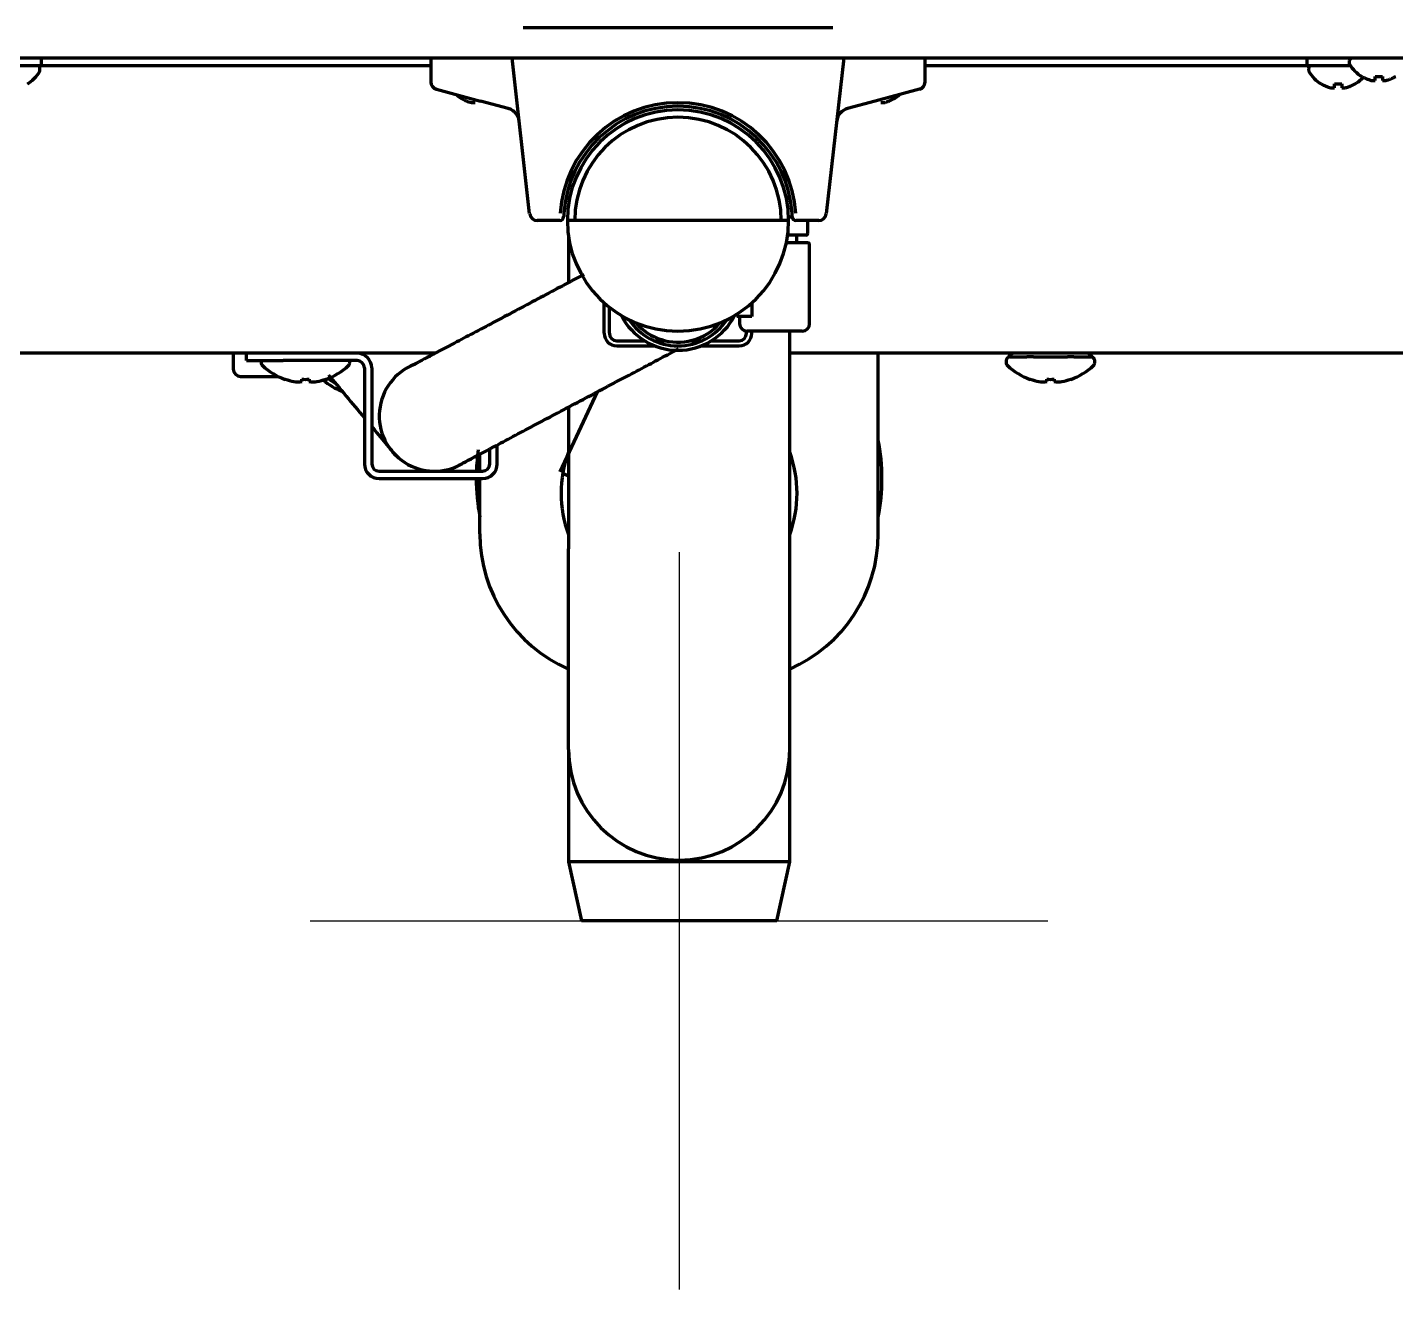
# Model space of a CAD drawing. Header units: inches. Extents: x -2405 to 7588, y 441 to 5654.
# Drawn here: x 2501.6 to 2687.1, y 2268.1 to 2439.3 of the extents above; entities that cross this region are included whole.
import ezdxf

# ---------------------------------------------------------------- set-up
doc = ezdxf.new("R2010")
doc.units = ezdxf.units.IN

# ---------------------------------------------------------------- blocks, each defined once
blk = doc.blocks.new('A$C0B5A562A')
at = {"color": 6}
for p, q in [((0, 50), (0, -50)), ((-50, 0), (50, 0))]:
    blk.add_line(p, q, dxfattribs=at)

msp = doc.modelspace()

# ---------------------------------------------------------------- linework, layer by layer
at = {"linetype": 'Continuous', "lineweight": 70}
for p, q in [((2568.77, 2439.33), (2610.78, 2439.33)), ((2957.18, 2435.13), (2222.38, 2435.13)), ((2503.48, 2434.13), (2498.6, 2434.13)), ((2503.48, 2434.13), (2503.48, 2435.13)), ((2504.48, 2434.13), (2503.48, 2434.13)), ((2546.45, 2434.13), (2504.48, 2434.13)), ((2547.86, 2434.13), (2546.45, 2434.13)), ((2548.69, 2434.13), (2547.86, 2434.13)), ((2550.1, 2434.13), (2548.69, 2434.13)), ((2556.28, 2434.13), (2550.1, 2434.13)), ((2556.28, 2435.13), (2556.28, 2431.9)), ((2569.67, 2414.02), (2567.28, 2435.13)), ((2612.28, 2435.13), (2609.88, 2414.02)), ((2628.45, 2434.13), (2623.27, 2434.13)), ((2623.28, 2431.9), (2623.28, 2435.13)), ((2629.86, 2434.13), (2628.45, 2434.13)), ((2630.69, 2434.13), (2629.86, 2434.13)), ((2632.1, 2434.13), (2630.69, 2434.13)), ((2674.08, 2434.13), (2632.1, 2434.13)), ((2675.08, 2434.13), (2674.08, 2434.13)), ((2675.08, 2434.13), (2675.08, 2435.13)), ((2680.95, 2434.13), (2675.08, 2434.13)), ((2680.78, 2434.73), (2680.78, 2434.53)), ((2503.28, 2433.53), (2503.28, 2433.73)), ((2675.28, 2433.73), (2675.28, 2433.53)), ((2682.48, 2432.65), (2682.48, 2432.68)), ((2687.08, 2432.68), (2687.08, 2432.65)), ((2557.02, 2430.93), (2563.02, 2429.32)), ((2622.53, 2430.93), (2616.53, 2429.32)), ((2676.98, 2431.65), (2676.98, 2431.68)), ((2681.58, 2431.68), (2681.58, 2431.65)), ((2560.48, 2429.65), (2560.48, 2429.68)), ((2566.77, 2428.31), (2563.02, 2429.32)), ((2616.53, 2429.32), (2612.78, 2428.31)), ((2619.08, 2429.68), (2619.08, 2429.65)), ((2567.38, 2428.03), (2567.46, 2427.98)), ((2567.41, 2428.02), (2567.46, 2427.98)), ((2567.47, 2427.98), (2567.44, 2428)), ((2604.77, 2413.63), (2605.32, 2413.63)), ((2572.67, 2413.13), (2570.67, 2413.13)), ((2573.78, 2413.13), (2572.67, 2413.13)), ((2604.78, 2413.13), (2574.78, 2413.13)), ((2589.78, 2413.13), (2589.77, 2413.13)), ((2589.78, 2413.13), (2589.78, 2413.13)), ((2606.88, 2413.13), (2605.77, 2413.13)), ((2608.88, 2413.13), (2606.88, 2413.13)), ((2607.38, 2411.38), (2607.38, 2413.13)), ((2574.93, 2411.01), (2574.93, 2404.69)), ((2604.47, 2410.13), (2607.38, 2410.13)), ((2607.13, 2411.13), (2604.64, 2411.13)), ((2605.88, 2410.13), (2605.88, 2411.13)), ((2607.63, 2399.13), (2607.63, 2409.88)), ((2579.78, 2397.83), (2579.78, 2401.95)), ((2580.48, 2397.83), (2580.48, 2401.36)), ((2597.78, 2400.13), (2597.78, 2400.44)), ((2599.78, 2401.95), (2599.78, 2400.13)), ((2599.78, 2400.13), (2597.78, 2400.13)), ((2598.13, 2400.13), (2598.13, 2399.13)), ((2581.48, 2396.83), (2585.23, 2396.83)), ((2586.5, 2396.83), (2588.05, 2396.83)), ((2591.5, 2396.83), (2593.05, 2396.83)), ((2594.32, 2396.83), (2598.08, 2396.83)), ((2599.08, 2397.83), (2599.08, 2398.13)), ((2606.63, 2398.13), (2599.13, 2398.13)), ((2599.78, 2397.83), (2599.78, 2398.13)), ((2604.93, 2368.61), (2604.93, 2398.13)), ((2556.9, 2395.13), (2261.28, 2395.13)), ((2529.48, 2395.13), (2529.48, 2392.99)), ((2531.27, 2394.13), (2531.27, 2395.13)), ((2581.48, 2396.13), (2586.62, 2396.13)), ((2592.93, 2396.13), (2598.08, 2396.13)), ((2918.27, 2395.13), (2604.92, 2395.13)), ((2616.93, 2370.63), (2616.93, 2395.13)), ((2635.18, 2395.13), (2634.61, 2394.63)), ((2645.94, 2394.63), (2645.37, 2395.13)), ((2531.27, 2394.13), (2536.27, 2394.13)), ((2533.28, 2394.13), (2533.28, 2393.84)), ((2546.27, 2394.13), (2536.27, 2394.13)), ((2545.28, 2393.84), (2545.28, 2394.13)), ((2547.27, 2393.13), (2547.27, 2380.13)), ((2548.27, 2393.13), (2548.27, 2380.13)), ((2634.28, 2394.13), (2634.28, 2393.84)), ((2634.61, 2394.63), (2634.71, 2394.63)), ((2634.8, 2394.63), (2634.71, 2394.63)), ((2634.8, 2394.63), (2637.09, 2394.63)), ((2637.18, 2394.63), (2637.09, 2394.63)), ((2637.8, 2394.63), (2637.18, 2394.63)), ((2637.98, 2394.63), (2637.8, 2394.63)), ((2637.98, 2394.63), (2642.57, 2394.63)), ((2642.75, 2394.63), (2642.57, 2394.63)), ((2643.37, 2394.63), (2642.75, 2394.63)), ((2643.46, 2394.63), (2643.37, 2394.63)), ((2643.46, 2394.63), (2645.75, 2394.63)), ((2645.84, 2394.63), (2645.75, 2394.63)), ((2645.94, 2394.63), (2645.84, 2394.63)), ((2646.28, 2393.84), (2646.28, 2394.13)), ((2530.48, 2391.99), (2535.55, 2391.99)), ((2536.53, 2391.6), (2536.53, 2391.59)), ((2538.78, 2391.29), (2538.78, 2391.6)), ((2539.78, 2391.6), (2539.78, 2391.29)), ((2542.03, 2391.6), (2542.03, 2391.59)), ((2637.53, 2391.6), (2637.53, 2391.59)), ((2639.78, 2391.29), (2639.78, 2391.6)), ((2640.78, 2391.6), (2640.78, 2391.29)), ((2643.03, 2391.6), (2643.03, 2391.59)), ((2573.79, 2379.03), (2578.87, 2389.91)), ((2574.93, 2387.82), (2574.93, 2368.61)), ((2564.27, 2380.13), (2564.27, 2382.17)), ((2565.27, 2380.13), (2565.27, 2382.7)), ((2562.93, 2379.13), (2562.93, 2381.45)), ((2549.27, 2379.13), (2563.27, 2379.13)), ((2549.27, 2378.13), (2563.27, 2378.13)), ((2562.93, 2370.63), (2562.93, 2378.13)), ((2574.16, 2378.86), (2574.92, 2378.5)), ((2574.93, 2341.37), (2574.93, 2368.61)), ((2604.93, 2341.37), (2604.93, 2368.61)), ((2574.93, 2341.37), (2574.93, 2326.13)), ((2604.93, 2326.13), (2604.93, 2341.37)), ((2574.93, 2326.13), (2576.68, 2318.13)), ((2604.93, 2326.13), (2574.93, 2326.13)), ((2603.18, 2318.13), (2604.93, 2326.13)), ((2603.18, 2318.13), (2576.68, 2318.13))]:
    msp.add_line(p, q, dxfattribs=at)
msp.add_circle((2589.78, 2435.13), 0.0025, dxfattribs=at)
for centre, radius, start, end in [((2502.88, 2433.73), 0.4, 0, 90), ((2675.68, 2433.73), 0.4, 90, 180), ((2681.18, 2434.73), 0.4, 90, 180), ((2681.18, 2434.53), 0.4, 180, 210.3012), ((2684.97, 2436.75), 4.8, 210.3012, 238.6273), ((2499.08, 2435.75), 4.8, 301.3727, 329.6988), ((2502.88, 2433.53), 0.4, 329.6988, 0), ((2675.68, 2433.53), 0.4, 180, 210.3012), ((2679.47, 2435.75), 4.8, 210.3012, 238.6273), ((2679.08, 2435.75), 4.8, 301.3727, 318.6379), ((2557.28, 2431.9), 1, 180.4681, 255), ((2562.97, 2433.75), 4.8, 227.6779, 238.6273), ((2616.58, 2433.75), 4.8, 301.3727, 312.3221), ((2622.28, 2431.9), 1, 285, 359.332), ((2566.26, 2426.38), 2, 6.4831, 75), ((2589.78, 2413.11), 16, 3.5203, 176.4797), ((2589.78, 2413.13), 15.5, 3.5203, 176.4797), ((2613.29, 2426.38), 2, 105, 173.5169), ((2589.78, 2413.13), 15, 0, 180), ((2589.78, 2413.13), 14, 0, 180), ((2570.67, 2414.13), 1, 186.4831, 270), ((2573.78, 2413.63), 0.5, 270, 358.2092), ((2605.77, 2413.63), 0.5, 181.7908, 270), ((2608.88, 2414.13), 1, 270, 353.5169), ((2589.78, 2413.13), 15, 180, 0), ((2607.13, 2411.38), 0.25, 270, 0), ((2607.38, 2409.88), 0.25, 0, 90), ((2589.78, 2404.13), 8.6, 206.9044, 333.0956), ((2589.78, 2404.13), 8, 213.75, 326.25), ((2599.13, 2399.13), 1, 180, 270), ((2606.63, 2399.13), 1, 270, 0), ((2581.48, 2397.83), 1.7, 180, 270), ((2581.48, 2397.83), 1, 180, 270), ((2598.08, 2397.83), 1, 270, 0), ((2598.08, 2397.83), 1.7, 270, 0), ((2546.27, 2393.13), 2, 0, 90), ((2530.48, 2392.99), 1, 180, 270), ((2533.78, 2393.84), 0.5, 180, 226.2253), ((2539.28, 2399.58), 8.45, 226.2253, 251.0075), ((2539.28, 2399.58), 8.45, 288.9925, 313.7747), ((2544.78, 2393.84), 0.5, 313.7747, 0), ((2546.27, 2393.13), 1, 0, 90), ((2556.78, 2386.63), 7.5, 111.6281, 300.1219), ((2634.78, 2394.13), 0.5, 90, 180), ((2634.78, 2393.84), 0.5, 180, 226.2253), ((2640.28, 2399.58), 8.45, 226.2253, 251.0075), ((2640.28, 2399.58), 8.45, 288.9925, 313.7747), ((2645.78, 2394.13), 0.5, 0, 90), ((2645.78, 2393.84), 0.5, 313.7747, 0), ((2539.28, 2399.58), 8.44, 250.9729, 259.3378), ((2539.28, 2399.58), 7.99, 266.4122, 273.5878), ((2539.28, 2399.58), 8.44, 280.6622, 289.0271), ((2547.33, 2397.99), 8.6, 229.0387, 248.6025), ((2547.33, 2397.99), 8, 231.6769, 239.85), ((2640.28, 2399.58), 8.44, 250.9729, 259.3378), ((2640.28, 2399.58), 7.99, 266.4122, 273.5878), ((2640.28, 2399.58), 8.44, 280.6622, 289.0271), ((2589.93, 2378.13), 27.5, 171.8381, 177.9187), ((2589.93, 2378.13), 27.5, 349.0537, 10.9406), ((2549.27, 2380.13), 2, 180, 270), ((2549.27, 2380.13), 1, 180, 270), ((2563.27, 2380.13), 1, 270, 0), ((2563.27, 2380.13), 2, 270, 0), ((2589.93, 2376.13), 16, 159.6378, 200.3673), ((2589.93, 2376.13), 16, 339.6327, 20.3622), ((2589.93, 2378.13), 27.5, 180, 190.9462), ((2582.93, 2370.63), 20, 180, 246.4214), ((2596.93, 2370.63), 20, 293.5786, 0), ((2589.93, 2341.37), 15, 180, 0)]:
    msp.add_arc(centre, radius, start, end, dxfattribs=at)
for centre, major_axis, ratio, start_param, end_param in [((2589.78, 2404.13), (1.92, -7.25), 1, 5.160479, 6.283185), ((2589.78, 2404.13), (1.92, -7.25), 1, 0, 0.603697), ((2538.24, 2399.58), (0, -8.32), 0.707107, 6.192956, 6.373415), ((2540.31, 2399.58), (0, 8.32), 0.707107, 3.051363, 3.231822), ((2639.24, 2399.58), (0, -8.32), 0.707107, 6.192956, 6.373415), ((2641.31, 2399.58), (0, 8.32), 0.707107, 3.051363, 3.231822)]:
    msp.add_ellipse(centre, major_axis=major_axis, ratio=ratio, start_param=start_param, end_param=end_param, dxfattribs=at)
for points, knots in [([(2682.48, 2432.68), (2682.68, 2432.56), (2682.89, 2432.45), (2683.21, 2432.31), (2683.32, 2432.27), (2683.55, 2432.2), (2683.66, 2432.16), (2683.78, 2432.13)], [0, 0, 0, 0, 0.5, 0.5, 0.75, 0.75, 1, 1, 1, 1]), ([(2685.28, 2432.68), (2685.28, 2432.56), (2685.28, 2432.45), (2685.28, 2432.31), (2685.28, 2432.27), (2685.28, 2432.2), (2685.28, 2432.16), (2685.28, 2432.13)], [0, 0, 0, 0, 0.5, 0.5, 0.75, 0.75, 1, 1, 1, 1]), ([(2676.98, 2431.68), (2677.18, 2431.56), (2677.39, 2431.45), (2677.71, 2431.31), (2677.82, 2431.27), (2678.05, 2431.2), (2678.16, 2431.16), (2678.28, 2431.13)], [0, 0, 0, 0, 0.5, 0.5, 0.75, 0.75, 1, 1, 1, 1]), ([(2679.78, 2431.68), (2679.78, 2431.56), (2679.78, 2431.45), (2679.78, 2431.31), (2679.78, 2431.27), (2679.78, 2431.2), (2679.78, 2431.16), (2679.78, 2431.13)], [0, 0, 0, 0, 0.5, 0.5, 0.75, 0.75, 1, 1, 1, 1]), ([(2560.48, 2429.68), (2560.68, 2429.56), (2560.89, 2429.45), (2561.21, 2429.31), (2561.32, 2429.27), (2561.55, 2429.2), (2561.66, 2429.16), (2561.78, 2429.13)], [0, 0, 0, 0, 0.5, 0.5, 0.75, 0.75, 1, 1, 1, 1]), ([(2567.14, 2428.18), (2567.12, 2428.19), (2567.1, 2428.2), (2567.04, 2428.23), (2566.99, 2428.24), (2566.89, 2428.28), (2566.83, 2428.3), (2566.77, 2428.31)], [0, 0, 0, 0, 0.190611, 0.190611, 0.595306, 0.595306, 1, 1, 1, 1]), ([(2574.3, 2414.08), (2574.3, 2414.05), (2574.3, 2414.02), (2574.3, 2413.97), (2574.3, 2413.96), (2574.3, 2413.93), (2574.29, 2413.9), (2574.29, 2413.87), (2574.29, 2413.84), (2574.29, 2413.83), (2574.29, 2413.79), (2574.29, 2413.77), (2574.29, 2413.72), (2574.29, 2413.71), (2574.28, 2413.68), (2574.28, 2413.67), (2574.28, 2413.66), (2574.28, 2413.65), (2574.28, 2413.64), (2574.28, 2413.63), (2574.28, 2413.62), (2574.28, 2413.61), (2574.28, 2413.61)], [0, 0, 0, 0, 0.125713, 0.125713, 0.188569, 0.188569, 0.251425, 0.314281, 0.314281, 0.377138, 0.377138, 0.50285, 0.50285, 0.628563, 0.628563, 0.691419, 0.691419, 0.754275, 0.754275, 0.879988, 0.879988, 1, 1, 1, 1]), ([(2605.27, 2413.61), (2605.27, 2413.61), (2605.27, 2413.62), (2605.27, 2413.62), (2605.27, 2413.63), (2605.27, 2413.64), (2605.27, 2413.65), (2605.27, 2413.66), (2605.27, 2413.67), (2605.27, 2413.68), (2605.26, 2413.71), (2605.26, 2413.72), (2605.26, 2413.77), (2605.26, 2413.79), (2605.26, 2413.83), (2605.26, 2413.84), (2605.26, 2413.87), (2605.26, 2413.88), (2605.25, 2413.93), (2605.25, 2413.96), (2605.25, 2414), (2605.25, 2414.02), (2605.25, 2414.05), (2605.25, 2414.06), (2605.25, 2414.08)], [0, 0, 0, 0, 0.116053, 0.116053, 0.179192, 0.179192, 0.242331, 0.30547, 0.30547, 0.368609, 0.368609, 0.494887, 0.494887, 0.621166, 0.621166, 0.684305, 0.684305, 0.747444, 0.747444, 0.873722, 0.873722, 0.936861, 0.936861, 1, 1, 1, 1]), ([(2577.08, 2405.83), (2576.84, 2405.7), (2574.69, 2404.57), (2570.41, 2402.29), (2564.37, 2399.09), (2558.99, 2396.24), (2554.98, 2394.12), (2554.09, 2393.64), (2554.01, 2393.6)], [0, 0, 0, 0, 0.024933, 0.222018, 0.418183, 0.613293, 0.807107, 1, 1, 1, 1]), ([(2559.54, 2379.65), (2559.62, 2379.7), (2560.53, 2380.18), (2564.63, 2382.35), (2570.08, 2385.25), (2576.14, 2388.46), (2582.18, 2391.66), (2586.84, 2394.13), (2589.12, 2395.34), (2589.84, 2395.73)], [0, 0, 0, 0, 0.153323, 0.306339, 0.458673, 0.61031, 0.761241, 0.911359, 1, 1, 1, 1]), ([(2542.41, 2392.18), (2543.11, 2391.34), (2544.53, 2389.63), (2546.43, 2387.36), (2547.27, 2386.35)], [0, 0, 0, 0, 0.54466, 1, 1, 1, 1]), ([(2548.35, 2385.06), (2549.11, 2384.14), (2550.68, 2382.26), (2551.33, 2381.49), (2551.47, 2381.32)], [0, 0, 0, 0, 0.444427, 1, 1, 1, 1])]:
    msp.add_open_spline(points, degree=3, knots=knots, dxfattribs=at)
for points in [[(2683.78, 2432.13), (2683.8, 2432.13), (2683.85, 2432.12), (2683.92, 2432.12), (2683.99, 2432.12), (2684.06, 2432.12), (2684.13, 2432.12), (2684.2, 2432.12), (2684.25, 2432.13), (2684.28, 2432.13)], [(2684.28, 2432.13), (2684.28, 2432.15), (2684.28, 2432.18), (2684.28, 2432.23), (2684.28, 2432.28), (2684.28, 2432.34), (2684.28, 2432.41), (2684.28, 2432.48), (2684.28, 2432.57), (2684.28, 2432.64), (2684.28, 2432.68)], [(2684.28, 2432.68), (2684.44, 2432.66), (2684.78, 2432.64), (2685.11, 2432.66), (2685.28, 2432.68)], [(2685.28, 2432.13), (2685.3, 2432.13), (2685.35, 2432.12), (2685.43, 2432.12), (2685.5, 2432.12), (2685.57, 2432.12), (2685.64, 2432.12), (2685.71, 2432.12), (2685.75, 2432.13), (2685.78, 2432.13)], [(2685.78, 2432.13), (2685.83, 2432.15), (2685.94, 2432.18), (2686.1, 2432.23), (2686.26, 2432.28), (2686.41, 2432.34), (2686.57, 2432.41), (2686.72, 2432.48), (2686.89, 2432.57), (2687.01, 2432.64), (2687.08, 2432.68)], [(2678.28, 2431.13), (2678.3, 2431.13), (2678.35, 2431.12), (2678.42, 2431.12), (2678.49, 2431.12), (2678.56, 2431.12), (2678.63, 2431.12), (2678.7, 2431.12), (2678.75, 2431.13), (2678.78, 2431.13)], [(2678.78, 2431.13), (2678.78, 2431.15), (2678.78, 2431.18), (2678.78, 2431.23), (2678.78, 2431.28), (2678.78, 2431.34), (2678.78, 2431.41), (2678.78, 2431.48), (2678.78, 2431.57), (2678.78, 2431.64), (2678.78, 2431.68)], [(2678.78, 2431.68), (2678.94, 2431.66), (2679.28, 2431.64), (2679.61, 2431.66), (2679.78, 2431.68)], [(2679.78, 2431.13), (2679.8, 2431.13), (2679.85, 2431.12), (2679.93, 2431.12), (2680, 2431.12), (2680.07, 2431.12), (2680.14, 2431.12), (2680.21, 2431.12), (2680.25, 2431.13), (2680.28, 2431.13)], [(2680.28, 2431.13), (2680.33, 2431.15), (2680.44, 2431.18), (2680.6, 2431.23), (2680.76, 2431.28), (2680.91, 2431.34), (2681.07, 2431.41), (2681.22, 2431.48), (2681.39, 2431.57), (2681.51, 2431.64), (2681.58, 2431.68)], [(2561.78, 2429.13), (2561.8, 2429.13), (2561.85, 2429.12), (2561.92, 2429.12), (2561.99, 2429.12), (2562.06, 2429.12), (2562.13, 2429.12), (2562.2, 2429.12), (2562.25, 2429.13), (2562.28, 2429.13)], [(2617.28, 2429.13), (2617.3, 2429.13), (2617.35, 2429.12), (2617.43, 2429.12), (2617.5, 2429.12), (2617.57, 2429.12), (2617.64, 2429.12), (2617.71, 2429.12), (2617.75, 2429.13), (2617.78, 2429.13)], [(2617.78, 2429.13), (2617.83, 2429.15), (2617.94, 2429.18), (2618.1, 2429.23), (2618.26, 2429.28), (2618.41, 2429.34), (2618.57, 2429.41), (2618.72, 2429.48), (2618.89, 2429.57), (2619.01, 2429.64), (2619.08, 2429.68)], [(2592.22, 2396.99), (2592.4, 2397.08), (2592.5, 2397.14), (2592.54, 2397.15)]]:
    msp.add_open_spline(points, degree=3, dxfattribs=at)

# ---------------------------------------------------------------- block references
msp.add_blockref('A$C0B5A562A', (2589.93, 2318.13))

doc.saveas('drawing.dxf')
